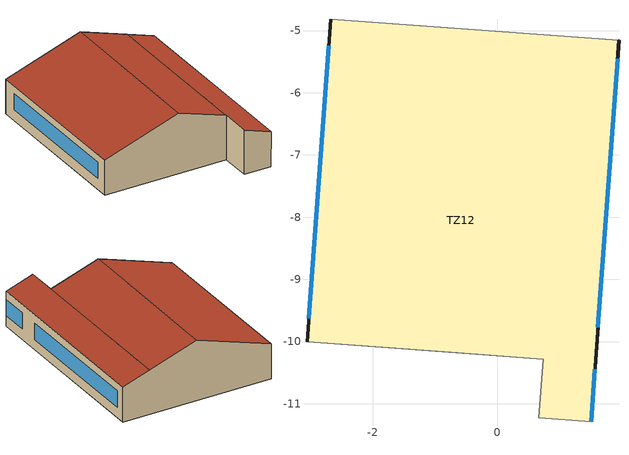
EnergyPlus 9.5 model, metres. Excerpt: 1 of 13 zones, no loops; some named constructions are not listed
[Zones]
TZ12
 floor to TZ9 (Air Wall): -2.68,-4.82 1.96,-5.16 1.51,-11.29 0.66,-11.23 0.73,-10.28 -3.06,-10 z6.5
 wall outside (FACHADA_TZ12): 1.51,-11.29 1.96,-5.16 / -2.68,-4.82 -3.06,-10 z6.5:7.58
 wall to TZ8 (TABIQUES_GENERAL): -0.36,-4.99,8.36 1.96,-5.16,7.58 1.96,-5.16,6.5 -2.68,-4.82,6.5 -2.68,-4.82,7.58
 wall to TZ11 (TABIQUES_GENERAL): 0.73,-10.28 0.66,-11.23 z6.5:7.86; -0.74,-10.17,8.36 -3.06,-10,7.58 -3.06,-10,6.5 0.73,-10.28,6.5 0.73,-10.28,7.86; 0.66,-11.23,7.86 0.66,-11.23,6.5 1.51,-11.29,6.5 1.51,-11.29,7.58
 window (02_VENT_ALTA): 1.51,-11.29 1.57,-10.45 / 1.62,-9.77 1.93,-5.45 z6.82:7.32; -2.71,-5.24 -3.03,-9.63 z6.83:7.33
 roof outside (CUBIERTA_TZ12): 0.66,-11.23,7.86 1.51,-11.29,7.58 1.96,-5.16,7.58 1.12,-5.1,7.86; -0.74,-10.17,8.36 0.73,-10.28,7.86 1.12,-5.1,7.86 -0.36,-4.99,8.36; -0.36,-4.99,8.36 -2.68,-4.82,7.58 -3.06,-10,7.58 -0.74,-10.17,8.36
[Material] Thermal Absorptance=0.9; Solar Absorptance=0.7; Visible Absorptance=0.7
Name | Roughness | Thickness {m} | Conductivity {W/m-K} | Density {kg/m3} | Specific Heat {J/kg-K}
ACERO_ESTRUCTURAL | Smooth | 0.005 | 50 | 7800 | 450
HORMIGON_ARMADO_SUELO | Rough | 0.09 | 2.3 | 2400 | 1000
MADERA_LAMINADA | Smooth | 0.015 | 0.138 | 350 | 1000
MORTERO_CEMENTO_SUELO | MediumRough | 0.04 | 0.8 | 1525 | 1000
[Construction]
TECHOS: MADERA_LAMINADA, MORTERO_CEMENTO_SUELO, HORMIGON_ARMADO_SUELO, ACERO_ESTRUCTURAL
[Generator:Photovoltaic]
Solar collector 1: Surface=TZ1_E_FACH_1; Module Performance=PV Constant Efficiency = O.15; Heat Transfer Integration Mode=Decoupled; Number of Series Strings in Parallel=1; Number of Modules in Series=1
[PhotovoltaicPerformance:Simple]
PV Constant Efficiency = O.15: Fraction of Surface Area with Active Solar Cells=0.9; Conversion Efficiency Input Mode=Fixed; Value for Cell Efficiency if Fixed=0.15
[ElectricLoadCenter:Generators]
DC with inverter_Onsite Generator List: Generator 1=Solar collector 1; Generator 1 Rated Electric Power Output {W}=48000; Generator 1 Availability Schedule=On 24/7
[ElectricLoadCenter:Inverter:Simple]
Example Inverter - Simple: Availability Schedule=On 24/7; Radiative Fraction=0.3; Inverter Efficiency=0.95
[ElectricLoadCenter:Distribution]
DC with inverter_Onsite: Generator List=DC with inverter_Onsite Generator List; Generator Operation Scheme Type=Baseload; Generator Demand Limit Scheme Purchased Electric Demand Limit {W}=0; Electrical Buss Type=DirectCurrentWithInverter; Inverter=Example Inverter - Simple
[ExternalInterface:FunctionalMockupUnitExport:To:Schedule] Initial Value=20
Name | Schedule | FMU Variable
 | TZ8_Tsp_room | Z08_T_Thermostat_sp
 | TZ2_Tsp_room | Z02_T_Thermostat_sp
 | TZ3_Tsp_room | Z03_T_Thermostat_sp
 | TZ4_Tsp_room | Z04_T_Thermostat_sp
 | TZ11_Tsp_room | Z11_T_Thermostat_sp
 | TZ10_Tsp_room | Z10_T_Thermostat_sp
 | TZ9_Tsp_room | Z09_T_Thermostat_sp
 | TZ5_Tsp_room | Z05_T_Thermostat_sp
[ExternalInterface:FunctionalMockupUnitExport:From:Variable]
Name | Output:Variable Index Key | Output:Variable | FMU Variable
 | Environment | Site Outdoor Air Drybulb Temperature | Ext_T
 | Environment | Site Outdoor Air Relative Humidity | Ext_RH
 | Environment | Site Outdoor Air Barometric Pressure | Ext_P
 | Environment | Site Direct Solar Radiation Rate per Area | Ext_Irr
 | VRF OUTDOOR UNIT | VRF Heat Pump Cooling Electricity Rate | Bd_Pw_cooling_HP
 | VRF OUTDOOR UNIT | VRF Heat Pump Heating Electricity Rate | Bd_Pw_heating_HP
 | Whole Building | Facility Total Electricity Demand Rate | Fa_Pw_All
 | Whole Building | Facility Total HVAC Electricity Demand Rate | Fa_Pw_HVAC
 | Whole Building | Facility Total Building Electricity Demand Rate | Bd_Pw_All
[Schedule:Day:Interval]
Day_27_35_25_27degrees: No, 07:00, 27, 15:00, 35, 23:00, 25, 24:00, 27
Day_25degrees: No, 24:00, 25
Day_20degrees: No, 24:00, 20
Day_35degrees: No, 24:00, 35
MPC_day: No, 00:10, 17, 00:20, 17, 00:30, 17, 00:40, 17, 00:50, 17, 01:00, 17, 01:10, 17, 01:20, 17, 01:30, 17, 01:40, 17, 01:50, 17, 02:00, 17, 02:10, 17, 02:20, 17, 02:30, 17, 02:40, 17, 02:50, 17, 03:00, 17, 03:10, 17, 03:20, 17, 03:30, 17, 03:40, 17, 03:50, 17, 04:00, 17, 04:10, 17, 04:20, 17, 04:30, 17, 04:40, 17, 04:50, 17, 05:00, 17, 05:10, 17, 05:20, 17, 05:30, 17, 05:40, 17, 05:50, 17, 06:00, 17, 06:10, 17, 06:20, 17, 06:30, 17, 06:40, 17, 06:50, 17, 07:00, 17, 07:10, 17, 07:20, 17, 07:30, 17, 07:40, 17, 07:50, 17, 08:00, 17, 08:10, 25, 08:20, 25, 08:30, 25, 08:40, 25, 08:50, 25, 09:00, 25, 09:10, 25, 09:20, 25, 09:30, 25, 09:40, 25, 09:50, 25, 10:00, 25, 10:10, 25, 10:20, 25, 10:30, 25, 10:40, 25, 10:50, 25, 11:00, 25, 11:10, 25, 11:20, 25, 11:30, 25, 11:40, 25, 11:50, 25, 12:00, 25, 12:10, 25, 12:20, 25, 12:30, 25, 12:40, 25, 12:50, 25, 13:00, 25, 13:10, 25, 13:20, 25, 13:30, 25, 13:40, 25, 13:50, 25, 14:00, 25, 14:10, 25, 14:20, 25, 14:30, 25, 14:40, 25, 14:50, 25, 15:00, 25, 15:10, 25, 15:20, 25, 15:30, 25, 15:40, 25, 15:50, 25, 16:00, 25, 16:10, 25, 16:20, 25, 16:30, 25, 16:40, 25, 16:50, 25, 17:00, 25, 17:10, 25, 17:20, 25, 17:30, 25, 17:40, 25, 17:50, 25, 18:00, 25, 18:10, 25, 18:20, 25, 18:30, 25, 18:40, 25, 18:50, 25, 19:00, 25, 19:10, 25, 19:20, 25, 19:30, 25, 19:40, 25, 19:50, 25, 20:00, 25, 20:10, 25, 20:20, 25, 20:30, 25, 20:40, 25, 20:50, 25, 21:00, 25, 21:10, 25, 21:20, 25, 21:30, 25, 21:40, 25, 21:50, 25, 22:00, 25, 22:10, 25, 22:20, 25, 22:30, 25, 22:40, 25, 22:50, 25, 23:00, 25, 23:10, 17, 23:20, 17, 23:30, 17, 23:40, 17, 23:50, 17, 24:00, 17
[Schedule:Week:Daily]
CLG_Week_Summer: Day_35degrees, Day_27_35_25_27degrees, Day_27_35_25_27degrees, Day_27_35_25_27degrees, Day_27_35_25_27degrees, Day_27_35_25_27degrees, Day_27_35_25_27degrees, Day_35degrees, Day_25degrees, Day_20degrees, Day_35degrees, Day_35degrees
CLG_Week_Winter: Day_35degrees, Day_35degrees, Day_35degrees, Day_35degrees, Day_35degrees, Day_35degrees, Day_35degrees, Day_35degrees, Day_25degrees, Day_20degrees, Day_35degrees, Day_35degrees
MPC_Week: MPC_day, MPC_day, MPC_day, MPC_day, MPC_day, MPC_day, MPC_day, MPC_day, MPC_day, MPC_day, MPC_day, MPC_day
[Schedule:Year]
CLG_Setpoint: CLG_Week_Winter, 1, 1, 1, 17, MPC_Week, 1, 18, 1, 20, CLG_Week_Winter, 1, 21, 5, 31, CLG_Week_Summer, 6, 1, 9, 30, CLG_Week_Winter, 10, 1, 12, 31
[Schedule:Compact]
On 24/7: Through: 12/31, For: AllDays, Until: 24:00, 1
Off 24/7: Through: 12/31, For: AllDays, Until: 24:00, 0
Chilled water flow set point temperature: Through: 12/31, For: AllDays, Until: 24:00, 13.5
AHU02 set point temperature: Through: 5/31, For: AllDays, Until: 24:00, 18.8, Through: 9/30, For: AllDays, Until: 24:00, 22.3, Through: 12/31, For: AllDays, Until: 24:00, 18.8
GROUND_TEMP: Through: 1/31, For: AllDays, Until: 24:00, 16, Through: 2/28, For: AllDays, Until: 24:00, 16.5, Through: 3/31, For: AllDays, Until: 24:00, 19, Through: 4/30, For: AllDays, Until: 24:00, 21, Through: 5/31, For: AllDays, Until: 24:00, 21.5, Through: 6/30, For: AllDays, Until: 24:00, 21.75, Through: 7/31, For: AllDays, Until: 24:00, 21, Through: 8/31, For: AllDays, Until: 24:00, 21, Through: 9/30, For: AllDays, Until: 24:00, 21, Through: 10/31, For: AllDays, Until: 24:00, 22.75, Through: 11/30, For: AllDays, Until: 24:00, 21.5, Through: 12/31, For: AllDays, Until: 24:00, 19
HP_HEAT_OPER: Through: 5/31, For: AllDays, Until: 7:00, 1, Until: 23:00, 1, Until: 24:00, 1, Through: 9/30, For: AllDays, Until: 7:00, 0, Until: 15:00, 0, Until: 23:00, 0, Until: 24:00, 0, Through: 12/31, For: AllDays, Until: 7:00, 1, Until: 23:00, 1, Until: 24:00, 1
[Schedule:Constant]
HOT_WATER_ONSP: Temperature, 38.54
HOT_WATER_OFFSP: Temperature, 8
